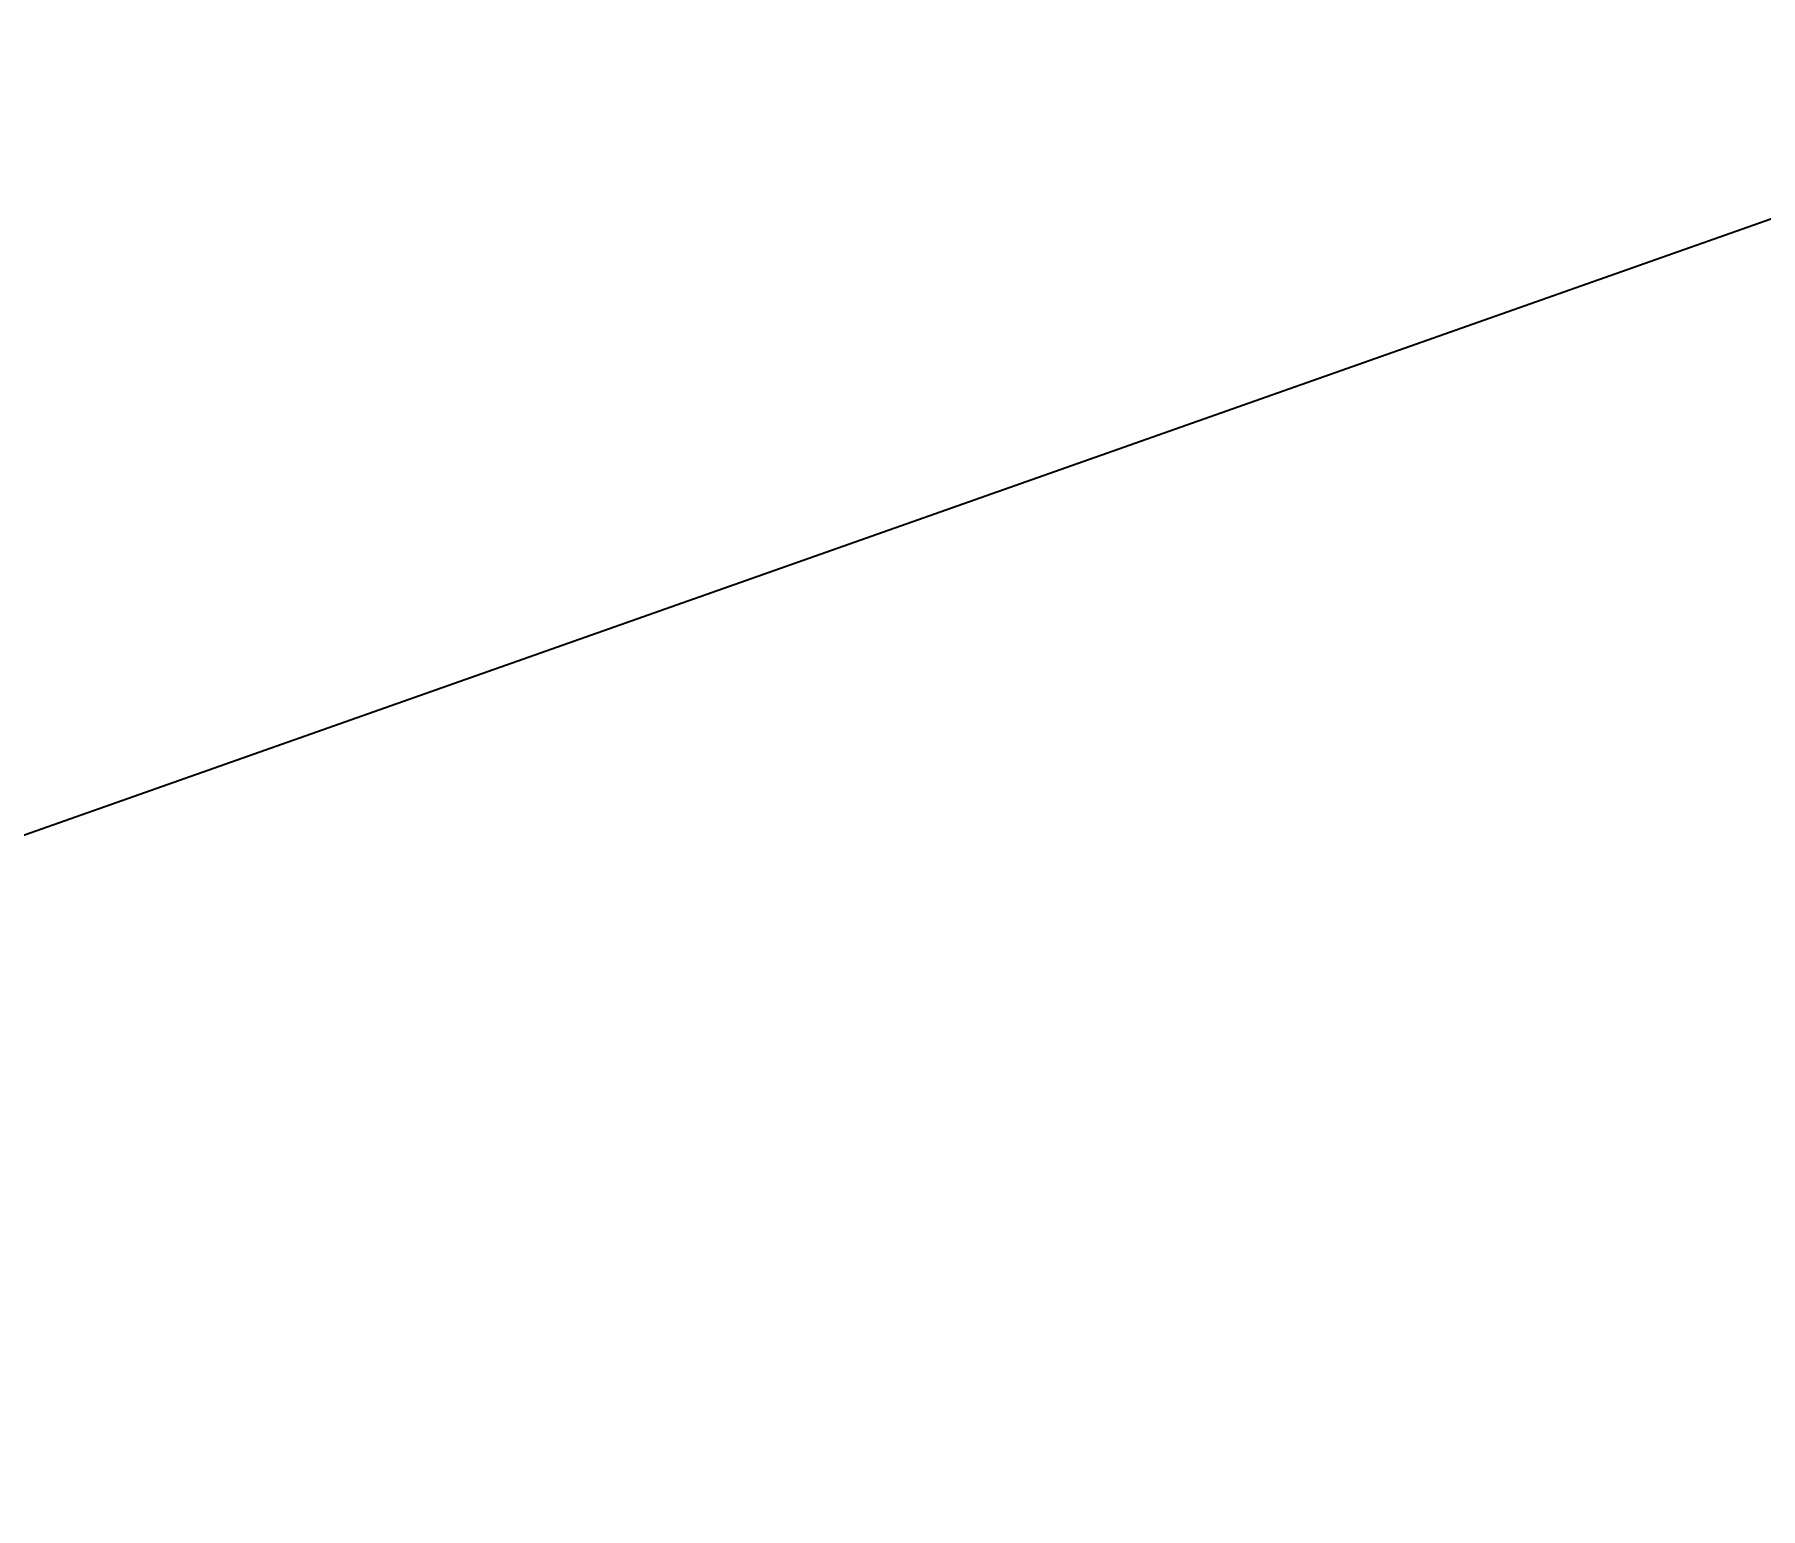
# Model space of a CAD drawing. Header units: millimetres. Extents: x 0 to 29400, y 0 to 20790.
# Drawn here: x 11869 to 12550, y 10644 to 11225 of the extents above; entities that cross this region are included whole.
import ezdxf

# ---------------------------------------------------------------- set-up
doc = ezdxf.new("R2010")
doc.units = ezdxf.units.MM
doc.header["$LTSCALE"] = 700
doc.layers.add('08', color=1, linetype='Continuous')
doc.styles.get("Standard").update_dxf_attribs({"font": 'FZYTK.TTF', "width": 0.707})
doc.dimstyles.new('INTE', dxfattribs={"dimscale": 70, "dimtxt": 3.5, "dimasz": 3, "dimexe": 3, "dimexo": 0, "dimgap": 1, "dimtad": 1, "dimdec": 0, "dimdsep": 46, "dimtxsty": 'Standard', "dimcen": 0, "dimclrd": 1, "dimclre": 1, "dimclrt": 3, "dimaunit": 1, "dimadec": 0, "dimazin": 0, "dimtfac": 1, "dimtdec": 0, "dimtmove": 0, "dimatfit": 0, "dimfxl": 1, "dimarcsym": 0})

# ---------------------------------------------------------------- blocks, each defined once
blk = doc.blocks.new('*D851')
at = {"layer": '08', "color": 1, "lineweight": -2}
for p, q in [((5911.03, 11101.98), (5911.03, 3807.12)), ((15472.63, 5670), (15472.63, 3807.12)), ((15262.63, 4017.12), (6121.03, 4017.12))]:
    blk.add_line(p, q, dxfattribs=at)
at = {"layer": '08', "color": 1}
for points in [[(6121.03, 4052.12), (6121.03, 3982.12), (5911.03, 4017.12)], [(15262.63, 4052.12), (15262.63, 3982.12), (15472.63, 4017.12)]]:
    blk.add_solid(points, dxfattribs=at)
at = {"layer": 'DEFPOINTS', "color": 0}
for p in [(5911.03, 11101.98), (15472.63, 5670), (5911.03, 4017.12)]:
    blk.add_point(p, dxfattribs=at)
at = {"layer": '08', "color": 3, "insert": (10691.83, 4209.7), "char_height": 245, "attachment_point": 5}
blk.add_mtext('9562', dxfattribs=at)
blk = doc.blocks.new('*D853')
at = {"layer": '08', "color": 1, "lineweight": -2}
blk.add_line((15472.63, 12181.97), (6347.03, 8963.77), dxfattribs=at)
at = {"layer": '08', "color": 1}
blk.add_solid([(6335.39, 8996.77), (6358.67, 8930.76), (6148.98, 8893.92)], dxfattribs=at)
at = {"layer": 'DEFPOINTS', "color": 0}
for p in [(15472.63, 12181.97), (6148.98, 8893.92)]:
    blk.add_point(p, dxfattribs=at)
at = {"layer": '08', "color": 3, "insert": (7247.32, 9485.38), "char_height": 245, "attachment_point": 5, "rotation": 19.42554}
blk.add_mtext('R9886', dxfattribs=at)

msp = doc.modelspace()

# ---------------------------------------------------------------- dimensions: what is measured, and where the dimension line sits
at = {"layer": '08'}
dim = msp.add_radius_dim(center=(15472.63, 12181.97), mpoint=(6148.98, 8893.92), dimstyle='INTE', dxfattribs=at)
dim.commit()
dim.dimension.update_dxf_attribs({"geometry": '*D853', "text_midpoint": (7311.34, 9303.84), "dimtype": 164})
dim = msp.add_linear_dim(base=(5911.03, 4017.12), p1=(15472.63, 5670), p2=(5911.03, 11101.98), dimstyle='INTE', dxfattribs=at)
dim.commit()
dim.dimension.update_dxf_attribs({"geometry": '*D851', "text_midpoint": (10691.83, 4209.7)})

doc.saveas('drawing.dxf')
